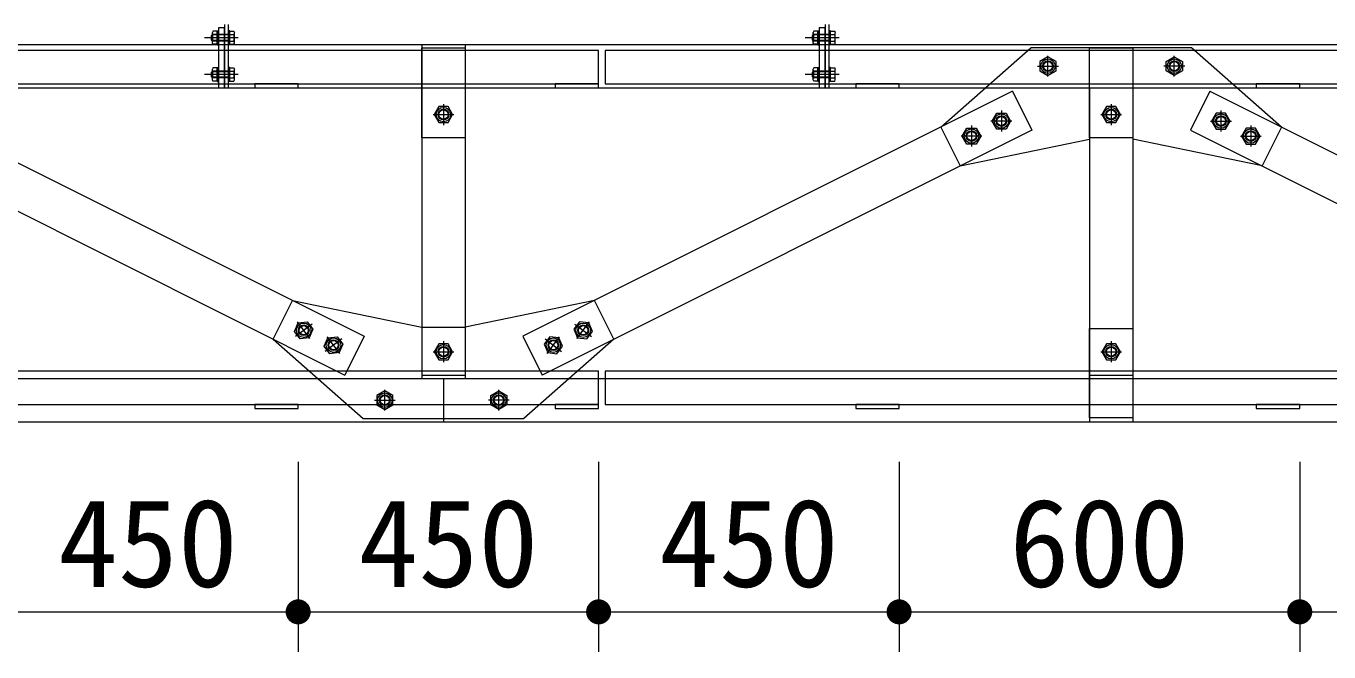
# Model space of a CAD drawing. Units: millimetres at full size. Extents: x 0 to 42000, y 0 to 29700.
# Drawn here: x 14562 to 16514, y 10805 to 11742 of the extents above; entities that cross this region are included whole.
import ezdxf
from ezdxf.enums import TextEntityAlignment as Align

# ---------------------------------------------------------------- set-up
doc = ezdxf.new("R2010")
doc.units = ezdxf.units.MM
doc.header["$LTSCALE"] = 100
doc.layers.add('D-STR', color=1, linetype='Continuous', lineweight=13)
doc.layers.add('D-STR-DIM', color=7, linetype='Continuous', lineweight=13)
doc.styles.add('ＭＳ ゴシック', font='')
doc.styles.get('ＭＳ ゴシック').set_extended_font_data('MS Gothic')

# ---------------------------------------------------------------- blocks, each defined once
blk = doc.blocks.new('filled_dot')
at = {"color": 0, "linetype": 'Continuous', "lineweight": -2, "const_width": 1.25}
blk.add_lwpolyline([(-0.625, 0, 1), (0.625, 0, 1)], format="xyb", close=True, dxfattribs=at)

msp = doc.modelspace()

# ---------------------------------------------------------------- linework, layer by layer
at = {"layer": 'D-STR'}
for p, q in [((14840.1, 11727.9), (14841.6, 11729.4)), ((14840.1, 11720.9), (14840.1, 11727.9)), ((14865.4, 11728.6), (14840.8, 11728.6)), ((14842.2, 11734.2), (14841.4, 11732.5)), ((14841.4, 11716.4), (14841.4, 11732.5)), ((14865.4, 11729.4), (14841.6, 11729.4)), ((14841.6, 11719.4), (14841.6, 11729.4)), ((14848.4, 11734.2), (14842.2, 11734.2)), ((14848.4, 11729.3), (14842.2, 11729.3)), ((14848.4, 11713.9), (14848.4, 11734.9)), ((14848.4, 11734.9), (14850.4, 11734.9)), ((14859.4, 11739.4), (14850.4, 11739.4)), ((14850.4, 11739.4), (14850.4, 11649.4)), ((14850.4, 11713.9), (14850.4, 11734.9)), ((14859.4, 11744.4), (14859.4, 11649.4)), ((14859.4, 11649.4), (14859.4, 11739.4)), ((14865.4, 11649.4), (14865.4, 11744.4)), ((14865.4, 11713.9), (14865.4, 11734.9)), ((14867.4, 11734.9), (14865.4, 11734.9)), ((14867.4, 11713.9), (14867.4, 11734.9)), ((14867.4, 11734.2), (14873.6, 11734.2)), ((14867.4, 11729.3), (14873.6, 11729.3)), ((14873.6, 11734.2), (14874.4, 11732.5)), ((14874.4, 11716.4), (14874.4, 11732.5)), ((15740.1, 11727.9), (15741.6, 11729.4)), ((15740.1, 11720.9), (15740.1, 11727.9)), ((15765.4, 11728.6), (15740.8, 11728.6)), ((15742.2, 11734.2), (15741.4, 11732.5)), ((15741.4, 11716.4), (15741.4, 11732.5)), ((15765.4, 11729.4), (15741.6, 11729.4)), ((15741.6, 11719.4), (15741.6, 11729.4)), ((15748.4, 11734.2), (15742.2, 11734.2)), ((15748.4, 11729.3), (15742.2, 11729.3)), ((15748.4, 11713.9), (15748.4, 11734.9)), ((15748.4, 11734.9), (15750.4, 11734.9)), ((15759.4, 11739.4), (15750.4, 11739.4)), ((15750.4, 11739.4), (15750.4, 11649.4)), ((15750.4, 11713.9), (15750.4, 11734.9)), ((15759.4, 11744.4), (15759.4, 11649.4)), ((15759.4, 11649.4), (15759.4, 11739.4)), ((15765.4, 11649.4), (15765.4, 11744.4)), ((15765.4, 11713.9), (15765.4, 11734.9)), ((15767.4, 11734.9), (15765.4, 11734.9)), ((15767.4, 11713.9), (15767.4, 11734.9)), ((15767.4, 11734.2), (15773.6, 11734.2)), ((15767.4, 11729.3), (15773.6, 11729.3)), ((15773.6, 11734.2), (15774.4, 11732.5)), ((15774.4, 11716.4), (15774.4, 11732.5)), ((11387.5, 11714.4), (22987.5, 11714.4)), ((14879.9, 11724.4), (14829.4, 11724.4)), ((14840.1, 11720.9), (14841.6, 11719.4)), ((14865.4, 11720.2), (14840.8, 11720.2)), ((14842.2, 11714.6), (14841.4, 11716.4)), ((14865.4, 11719.4), (14841.6, 11719.4)), ((14848.4, 11719.5), (14842.2, 11719.5)), ((14848.4, 11714.6), (14842.2, 11714.6)), ((14848.4, 11713.9), (14850.4, 11713.9)), ((14867.4, 11713.9), (14865.4, 11713.9)), ((14867.4, 11719.5), (14873.6, 11719.5)), ((14867.4, 11714.6), (14873.6, 11714.6)), ((14873.6, 11714.6), (14874.4, 11716.4)), ((15155, 11714.4), (15155, 11214.4)), ((15155, 11709.4), (15220, 11709.4)), ((15155, 11574.4), (15155, 11709.4)), ((15220, 11714.4), (15220, 11214.4)), ((15220, 11709.4), (15220, 11574.4)), ((15779.9, 11724.4), (15729.4, 11724.4)), ((15740.1, 11720.9), (15741.6, 11719.4)), ((15765.4, 11720.2), (15740.8, 11720.2)), ((15742.2, 11714.6), (15741.4, 11716.4)), ((15765.4, 11719.4), (15741.6, 11719.4)), ((15748.4, 11719.5), (15742.2, 11719.5)), ((15748.4, 11714.6), (15742.2, 11714.6)), ((15748.4, 11713.9), (15750.4, 11713.9)), ((15767.4, 11713.9), (15765.4, 11713.9)), ((15767.4, 11719.5), (15773.6, 11719.5)), ((15767.4, 11714.6), (15773.6, 11714.6)), ((15773.6, 11714.6), (15774.4, 11716.4)), ((15932.5, 11590.8), (16067.3, 11709.4)), ((16307.7, 11709.4), (16067.3, 11709.4)), ((16155, 11709.4), (16220, 11709.4)), ((16155, 11574.4), (16155, 11709.4)), ((16220, 11709.4), (16220, 11574.4)), ((16442.5, 11590.8), (16307.7, 11709.4)), ((15419.9, 11705.4), (13929.9, 11705.4)), ((15419.9, 11655.4), (15419.9, 11705.4)), ((16919.9, 11705.4), (15429.9, 11705.4)), ((15429.9, 11705.4), (15429.9, 11655.4)), ((16092.9, 11695.8), (16080.9, 11688.9)), ((16080.9, 11688.9), (16080.9, 11675)), ((16092.9, 11666.3), (16092.9, 11697.5)), ((16104.9, 11688.9), (16092.9, 11695.8)), ((16104.9, 11675), (16104.9, 11688.9)), ((16270.1, 11688.9), (16282.1, 11695.8)), ((16270.1, 11675), (16270.1, 11688.9)), ((16282.1, 11666.3), (16282.1, 11697.5)), ((16282.1, 11695.8), (16294.1, 11688.9)), ((16294.1, 11688.9), (16294.1, 11675)), ((14879.9, 11669.4), (14829.4, 11669.4)), ((14840.1, 11672.9), (14841.6, 11674.4)), ((14840.1, 11665.9), (14840.1, 11672.9)), ((14865.4, 11673.6), (14840.8, 11673.6)), ((14842.2, 11679.2), (14841.4, 11677.5)), ((14841.4, 11661.4), (14841.4, 11677.5)), ((14865.4, 11674.4), (14841.6, 11674.4)), ((14841.6, 11664.4), (14841.6, 11674.4)), ((14848.4, 11679.2), (14842.2, 11679.2)), ((14848.4, 11674.3), (14842.2, 11674.3)), ((14848.4, 11658.9), (14848.4, 11679.9)), ((14848.4, 11679.9), (14850.4, 11679.9)), ((14850.4, 11658.9), (14850.4, 11679.9)), ((14865.4, 11658.9), (14865.4, 11679.9)), ((14867.4, 11679.9), (14865.4, 11679.9)), ((14867.4, 11658.9), (14867.4, 11679.9)), ((14867.4, 11679.2), (14873.6, 11679.2)), ((14867.4, 11674.3), (14873.6, 11674.3)), ((14873.6, 11679.2), (14874.4, 11677.5)), ((14874.4, 11661.4), (14874.4, 11677.5)), ((15779.9, 11669.4), (15729.4, 11669.4)), ((15740.1, 11672.9), (15741.6, 11674.4)), ((15740.1, 11665.9), (15740.1, 11672.9)), ((15765.4, 11673.6), (15740.8, 11673.6)), ((15742.2, 11679.2), (15741.4, 11677.5)), ((15741.4, 11661.4), (15741.4, 11677.5)), ((15765.4, 11674.4), (15741.6, 11674.4)), ((15741.6, 11664.4), (15741.6, 11674.4)), ((15748.4, 11679.2), (15742.2, 11679.2)), ((15748.4, 11674.3), (15742.2, 11674.3)), ((15748.4, 11658.9), (15748.4, 11679.9)), ((15748.4, 11679.9), (15750.4, 11679.9)), ((15750.4, 11658.9), (15750.4, 11679.9)), ((15765.4, 11658.9), (15765.4, 11679.9)), ((15767.4, 11679.9), (15765.4, 11679.9)), ((15767.4, 11658.9), (15767.4, 11679.9)), ((15767.4, 11679.2), (15773.6, 11679.2)), ((15767.4, 11674.3), (15773.6, 11674.3)), ((15773.6, 11679.2), (15774.4, 11677.5)), ((15774.4, 11661.4), (15774.4, 11677.5)), ((16077.3, 11681.9), (16108.5, 11681.9)), ((16080.9, 11675), (16092.9, 11668.1)), ((16092.9, 11668.1), (16104.9, 11675)), ((16297.7, 11681.9), (16266.5, 11681.9)), ((16282.1, 11668.1), (16270.1, 11675)), ((16294.1, 11675), (16282.1, 11668.1)), ((11387.5, 11649.4), (22987.5, 11649.4)), ((13929.9, 11655.4), (15419.9, 11655.4)), ((14840.1, 11665.9), (14841.6, 11664.4)), ((14865.4, 11665.2), (14840.8, 11665.2)), ((14842.2, 11659.6), (14841.4, 11661.4)), ((14865.4, 11664.4), (14841.6, 11664.4)), ((14848.4, 11664.5), (14842.2, 11664.5)), ((14848.4, 11659.6), (14842.2, 11659.6)), ((14848.4, 11658.9), (14850.4, 11658.9)), ((14850.4, 11649.4), (14859.4, 11649.4)), ((14859.4, 11649.4), (14865.4, 11649.4)), ((14867.4, 11658.9), (14865.4, 11658.9)), ((14867.4, 11664.5), (14873.6, 11664.5)), ((14867.4, 11659.6), (14873.6, 11659.6)), ((14873.6, 11659.6), (14874.4, 11661.4)), ((15429.9, 11655.4), (16919.9, 11655.4)), ((15740.1, 11665.9), (15741.6, 11664.4)), ((15765.4, 11665.2), (15740.8, 11665.2)), ((15742.2, 11659.6), (15741.4, 11661.4)), ((15765.4, 11664.4), (15741.6, 11664.4)), ((15748.4, 11664.5), (15742.2, 11664.5)), ((15748.4, 11659.6), (15742.2, 11659.6)), ((15748.4, 11658.9), (15750.4, 11658.9)), ((15750.4, 11649.4), (15759.4, 11649.4)), ((15759.4, 11649.4), (15765.4, 11649.4)), ((15767.4, 11658.9), (15765.4, 11658.9)), ((15767.4, 11664.5), (15773.6, 11664.5)), ((15767.4, 11659.6), (15773.6, 11659.6)), ((15773.6, 11659.6), (15774.4, 11661.4)), ((16155, 11649.4), (16155, 11149.4)), ((16220, 11649.4), (16220, 11149.4)), ((14335.2, 11644.4), (15068.8, 11277.6)), ((16039.8, 11644.4), (15306.2, 11277.6)), ((16039.8, 11644.4), (16068.9, 11586.3)), ((16335.2, 11644.4), (16306.1, 11586.3)), ((16335.2, 11644.4), (17068.8, 11277.6)), ((15180.6, 11621.4), (15173.6, 11609.4)), ((15194.4, 11621.4), (15180.6, 11621.4)), ((15187.5, 11625), (15187.5, 11593.8)), ((15201.3, 11609.4), (15194.4, 11621.4)), ((16009.2, 11599.7), (16016.1, 11611.7)), ((16016.1, 11611.7), (16030, 11611.7)), ((16023.1, 11615.3), (16023.1, 11584.1)), ((16030, 11611.7), (16036.9, 11599.7)), ((16180.6, 11621.4), (16173.6, 11609.4)), ((16194.4, 11621.4), (16180.6, 11621.4)), ((16187.5, 11625), (16187.5, 11593.8)), ((16201.3, 11609.4), (16194.4, 11621.4)), ((16345, 11611.7), (16338, 11599.7)), ((16358.8, 11611.7), (16345, 11611.7)), ((16351.9, 11615.3), (16351.9, 11584.1)), ((16365.8, 11599.7), (16358.8, 11611.7)), ((15171.9, 11609.4), (15203.1, 11609.4)), ((15173.6, 11609.4), (15180.6, 11597.4)), ((15180.6, 11597.4), (15194.4, 11597.4)), ((15194.4, 11597.4), (15201.3, 11609.4)), ((15932.5, 11590.8), (15961.5, 11532.6)), ((15978.3, 11592.9), (15978.3, 11561.7)), ((16038.7, 11599.7), (16007.5, 11599.7)), ((16016.1, 11587.7), (16009.2, 11599.7)), ((16036.9, 11599.7), (16030, 11587.7)), ((16171.9, 11609.4), (16203.1, 11609.4)), ((16173.6, 11609.4), (16180.6, 11597.4)), ((16180.6, 11597.4), (16194.4, 11597.4)), ((16194.4, 11597.4), (16201.3, 11609.4)), ((16336.3, 11599.7), (16367.5, 11599.7)), ((16338, 11599.7), (16345, 11587.7)), ((16358.8, 11587.7), (16365.8, 11599.7)), ((16396.6, 11592.9), (16396.6, 11561.7)), ((16442.5, 11590.8), (16413.4, 11532.6)), ((14306.1, 11586.3), (15039.7, 11219.5)), ((15220, 11574.4), (15155, 11574.4)), ((16068.9, 11586.3), (15335.3, 11219.5)), ((15961.5, 11532.6), (16155, 11572.7)), ((15993.9, 11577.3), (15962.7, 11577.3)), ((15964.5, 11577.3), (15971.4, 11589.3)), ((15971.4, 11565.3), (15964.5, 11577.3)), ((15971.4, 11589.3), (15985.3, 11589.3)), ((15985.3, 11589.3), (15992.2, 11577.3)), ((15992.2, 11577.3), (15985.3, 11565.3)), ((16030, 11587.7), (16016.1, 11587.7)), ((16220, 11574.4), (16155, 11574.4)), ((16413.4, 11532.6), (16220, 11572.7)), ((16306.1, 11586.3), (17039.7, 11219.5)), ((16345, 11587.7), (16358.8, 11587.7)), ((16381, 11577.3), (16412.2, 11577.3)), ((16389.7, 11589.3), (16382.8, 11577.3)), ((16382.8, 11577.3), (16389.7, 11565.3)), ((16403.6, 11589.3), (16389.7, 11589.3)), ((16410.5, 11577.3), (16403.6, 11589.3)), ((16403.6, 11565.3), (16410.5, 11577.3)), ((15985.3, 11565.3), (15971.4, 11565.3)), ((16389.7, 11565.3), (16403.6, 11565.3)), ((14932.4, 11273.2), (14961.4, 11331.3)), ((14961.4, 11331.3), (15154.9, 11291.2)), ((15413.5, 11331.3), (15220.1, 11291.2)), ((15442.6, 11273.2), (15413.5, 11331.3)), ((14987.5, 11274), (14968.8, 11299)), ((14969.9, 11297.6), (14983.6, 11299.3)), ((14983.6, 11299.3), (14991.9, 11288.2)), ((15391.3, 11299.3), (15383, 11288.2)), ((15387.4, 11274), (15406.1, 11299)), ((15405.1, 11297.6), (15391.3, 11299.3)), ((14964.4, 11284.9), (14969.9, 11297.6)), ((14972.7, 11273.8), (14964.4, 11284.9)), ((14990.7, 11295.9), (14965.7, 11277.2)), ((14991.9, 11288.2), (14986.5, 11275.4)), ((15154.9, 11291.2), (15220, 11291.2)), ((15383, 11288.2), (15388.5, 11275.4)), ((15384.3, 11295.9), (15409.3, 11277.2)), ((15402.2, 11273.8), (15410.5, 11284.9)), ((15410.5, 11284.9), (15405.1, 11297.6)), ((16155, 11289.4), (16220, 11289.4)), ((16155, 11155.4), (16155, 11289.4)), ((16220, 11289.4), (16220, 11155.4)), ((14932.4, 11273.2), (15067.2, 11154.5)), ((14986.5, 11275.4), (14972.7, 11273.8)), ((15009.1, 11262.5), (15014.6, 11275.2)), ((15017.5, 11251.4), (15009.1, 11262.5)), ((15035.4, 11273.5), (15010.4, 11254.8)), ((15032.3, 11251.7), (15013.5, 11276.6)), ((15014.6, 11275.2), (15028.3, 11276.9)), ((15028.3, 11276.9), (15036.7, 11265.8)), ((15036.7, 11265.8), (15031.2, 11253.1)), ((15068.8, 11277.6), (15039.7, 11219.5)), ((15180.6, 11266.4), (15173.6, 11254.4)), ((15194.4, 11266.4), (15180.6, 11266.4)), ((15187.5, 11270), (15187.5, 11238.8)), ((15201.3, 11254.4), (15194.4, 11266.4)), ((15306.2, 11277.6), (15335.3, 11219.5)), ((15442.6, 11273.2), (15307.8, 11154.5)), ((15346.6, 11276.9), (15338.3, 11265.8)), ((15338.3, 11265.8), (15343.8, 11253.1)), ((15339.6, 11273.5), (15364.5, 11254.8)), ((15342.7, 11251.7), (15361.4, 11276.6)), ((15360.4, 11275.2), (15346.6, 11276.9)), ((15357.5, 11251.4), (15365.8, 11262.5)), ((15365.8, 11262.5), (15360.4, 11275.2)), ((15388.5, 11275.4), (15402.2, 11273.8)), ((16180.6, 11266.4), (16173.6, 11254.4)), ((16194.4, 11266.4), (16180.6, 11266.4)), ((16187.5, 11270), (16187.5, 11238.8)), ((16201.3, 11254.4), (16194.4, 11266.4)), ((15031.2, 11253.1), (15017.5, 11251.4)), ((15171.9, 11254.4), (15203.1, 11254.4)), ((15173.6, 11254.4), (15180.6, 11242.4)), ((15180.6, 11242.4), (15194.4, 11242.4)), ((15194.4, 11242.4), (15201.3, 11254.4)), ((15343.8, 11253.1), (15357.5, 11251.4)), ((16171.9, 11254.4), (16203.1, 11254.4)), ((16173.6, 11254.4), (16180.6, 11242.4)), ((16180.6, 11242.4), (16194.4, 11242.4)), ((16194.4, 11242.4), (16201.3, 11254.4)), ((15419.9, 11225.4), (13929.9, 11225.4)), ((15419.9, 11175.4), (15419.9, 11225.4)), ((16919.9, 11225.4), (15429.9, 11225.4)), ((15429.9, 11225.4), (15429.9, 11175.4)), ((11387.5, 11214.4), (22987.5, 11214.4)), ((15155, 11219.4), (15220, 11219.4)), ((15187.5, 11214.4), (15187.5, 11149.4)), ((16155, 11219.4), (16220, 11219.4)), ((15084.1, 11181.9), (15115.3, 11181.9)), ((15099.7, 11195.8), (15087.7, 11188.9)), ((15087.7, 11188.9), (15087.7, 11175)), ((15099.7, 11166.3), (15099.7, 11197.5)), ((15111.7, 11188.9), (15099.7, 11195.8)), ((15111.7, 11175), (15111.7, 11188.9)), ((15286.1, 11181.9), (15254.9, 11181.9)), ((15258.5, 11188.9), (15270.5, 11195.8)), ((15258.5, 11175), (15258.5, 11188.9)), ((15270.5, 11166.3), (15270.5, 11197.5)), ((15270.5, 11195.8), (15282.5, 11188.9)), ((15282.5, 11188.9), (15282.5, 11175)), ((13929.9, 11175.4), (15419.9, 11175.4)), ((15087.7, 11175), (15099.7, 11168.1)), ((15099.7, 11168.1), (15111.7, 11175)), ((15270.5, 11168.1), (15258.5, 11175)), ((15282.5, 11175), (15270.5, 11168.1)), ((15429.9, 11175.4), (16919.9, 11175.4)), ((11387.5, 11149.4), (22987.5, 11149.4)), ((15067.2, 11154.5), (15307.8, 11154.5)), ((16220, 11155.4), (16155, 11155.4))]:
    msp.add_line(p, q, dxfattribs=at)
for points in [[(14904.9, 11649.4), (14969.9, 11649.4), (14969.9, 11655.4), (14904.9, 11655.4)], [(15354.9, 11649.4), (15419.9, 11649.4), (15419.9, 11655.4), (15354.9, 11655.4)], [(15804.9, 11649.4), (15869.9, 11649.4), (15869.9, 11655.4), (15804.9, 11655.4)], [(16404.9, 11649.4), (16469.9, 11649.4), (16469.9, 11655.4), (16404.9, 11655.4)], [(14904.9, 11169.4), (14969.9, 11169.4), (14969.9, 11175.4), (14904.9, 11175.4)], [(15354.9, 11169.4), (15419.9, 11169.4), (15419.9, 11175.4), (15354.9, 11175.4)], [(15804.9, 11169.4), (15869.9, 11169.4), (15869.9, 11175.4), (15804.9, 11175.4)], [(16404.9, 11169.4), (16469.9, 11169.4), (16469.9, 11175.4), (16404.9, 11175.4)]]:
    msp.add_lwpolyline(points, close=True, dxfattribs=at)
for centre, radius in [((16092.9, 11681.9), 10.8), ((16092.9, 11681.9), 8), ((16092.9, 11681.9), 6.92), ((16282.1, 11681.9), 10.8), ((16282.1, 11681.9), 8), ((16282.1, 11681.9), 6.92), ((15187.5, 11609.4), 10.8), ((15187.5, 11609.4), 8), ((15187.5, 11609.4), 6.92), ((16023.1, 11599.7), 10.8), ((16187.5, 11609.4), 10.8), ((16187.5, 11609.4), 8), ((16187.5, 11609.4), 6.92), ((16351.9, 11599.7), 10.8), ((16023.1, 11599.7), 8), ((16023.1, 11599.7), 6.92), ((16351.9, 11599.7), 8), ((16351.9, 11599.7), 6.92), ((15978.3, 11577.3), 10.8), ((15978.3, 11577.3), 8), ((15978.3, 11577.3), 6.92), ((16396.6, 11577.3), 10.8), ((16396.6, 11577.3), 8), ((16396.6, 11577.3), 6.92), ((14978.2, 11286.5), 10.8), ((14978.2, 11286.5), 8), ((14978.2, 11286.5), 6.92), ((15396.8, 11286.5), 10.8), ((15396.8, 11286.5), 8), ((15396.8, 11286.5), 6.92), ((15022.9, 11264.2), 10.8), ((15022.9, 11264.2), 8), ((15022.9, 11264.2), 6.92), ((15187.5, 11254.4), 10.8), ((15187.5, 11254.4), 8), ((15187.5, 11254.4), 6.92), ((15352.1, 11264.2), 10.8), ((15352.1, 11264.2), 8), ((15352.1, 11264.2), 6.92), ((16187.5, 11254.4), 10.8), ((16187.5, 11254.4), 8), ((16187.5, 11254.4), 6.92), ((15099.7, 11181.9), 10.8), ((15099.7, 11181.9), 8), ((15099.7, 11181.9), 6.92), ((15270.5, 11181.9), 10.8), ((15270.5, 11181.9), 8), ((15270.5, 11181.9), 6.92)]:
    msp.add_circle(centre, radius, dxfattribs=at)
for centre, radius, start, end in [((14856.8, 11724.4), 15.4, 161.4826, 198.5174), ((14845.2, 11731.8), 3.91, 190.5179, 218.8665), ((14870.5, 11731.8), 3.91, 321.1335, 349.4821), ((14858.9, 11724.4), 15.4, 341.4826, 18.5174), ((15756.8, 11724.4), 15.4, 161.4826, 198.5174), ((15745.2, 11731.8), 3.91, 190.5179, 218.8665), ((15770.5, 11731.8), 3.91, 321.1335, 349.4821), ((15758.9, 11724.4), 15.4, 341.4826, 18.5174), ((14845.2, 11717.1), 3.91, 141.1335, 169.4821), ((14870.5, 11717.1), 3.91, 10.5179, 38.8665), ((15745.2, 11717.1), 3.91, 141.1335, 169.4821), ((15770.5, 11717.1), 3.91, 10.5179, 38.8665), ((14856.8, 11669.4), 15.4, 161.4826, 198.5174), ((14845.2, 11676.8), 3.91, 190.5179, 218.8665), ((14870.5, 11676.8), 3.91, 321.1335, 349.4821), ((14858.9, 11669.4), 15.4, 341.4826, 18.5174), ((15756.8, 11669.4), 15.4, 161.4826, 198.5174), ((15745.2, 11676.8), 3.91, 190.5179, 218.8665), ((15770.5, 11676.8), 3.91, 321.1335, 349.4821), ((15758.9, 11669.4), 15.4, 341.4826, 18.5174), ((14845.2, 11662.1), 3.91, 141.1335, 169.4821), ((14870.5, 11662.1), 3.91, 10.5179, 38.8665), ((15745.2, 11662.1), 3.91, 141.1335, 169.4821), ((15770.5, 11662.1), 3.91, 10.5179, 38.8665)]:
    msp.add_arc(centre, radius, start, end, dxfattribs=at)
at = {"layer": 'D-STR-DIM'}
for p, q in [((14969.9, 11089.4), (14969.9, 10805)), ((14969.9, 11089.4), (14969.9, 10805)), ((15419.9, 11089.4), (15419.9, 10805)), ((15419.9, 11089.4), (15419.9, 10805)), ((15869.9, 11089.4), (15869.9, 10805)), ((15869.9, 11089.4), (15869.9, 10805)), ((16469.9, 11089.4), (16469.9, 10805)), ((16469.9, 11089.4), (16469.9, 10805)), ((14519.9, 10865), (14969.9, 10865)), ((14969.9, 10865), (15419.9, 10865)), ((15419.9, 10865), (15869.9, 10865)), ((15869.9, 10865), (16469.9, 10865)), ((16469.9, 10865), (16919.9, 10865))]:
    msp.add_line(p, q, dxfattribs=at)

# ---------------------------------------------------------------- block references
at = {"layer": 'D-STR-DIM', "xscale": 15, "yscale": 15, "rotation": 180}
for p in [(14969.9, 10865), (15419.9, 10865), (15869.9, 10865), (16469.9, 10865)]:
    msp.add_blockref('filled_dot', p, dxfattribs=at)
at = {"layer": 'D-STR-DIM', "xscale": 15, "yscale": 15}
for p in [(14969.9, 10865), (15419.9, 10865), (15869.9, 10865), (16469.9, 10865)]:
    msp.add_blockref('filled_dot', p, dxfattribs=at)

# ---------------------------------------------------------------- texts
at = {"layer": 'D-STR-DIM', "style": 'ＭＳ ゴシック'}
for s, p in [('450', (14744.9, 11034.4)), ('450', (15194.9, 11034.4)), ('450', (15644.9, 11034.4)), ('600', (16169.9, 11034.4))]:
    msp.add_text(s, height=132, dxfattribs=at).set_placement(p, align=Align.TOP_CENTER)

doc.saveas('drawing.dxf')
